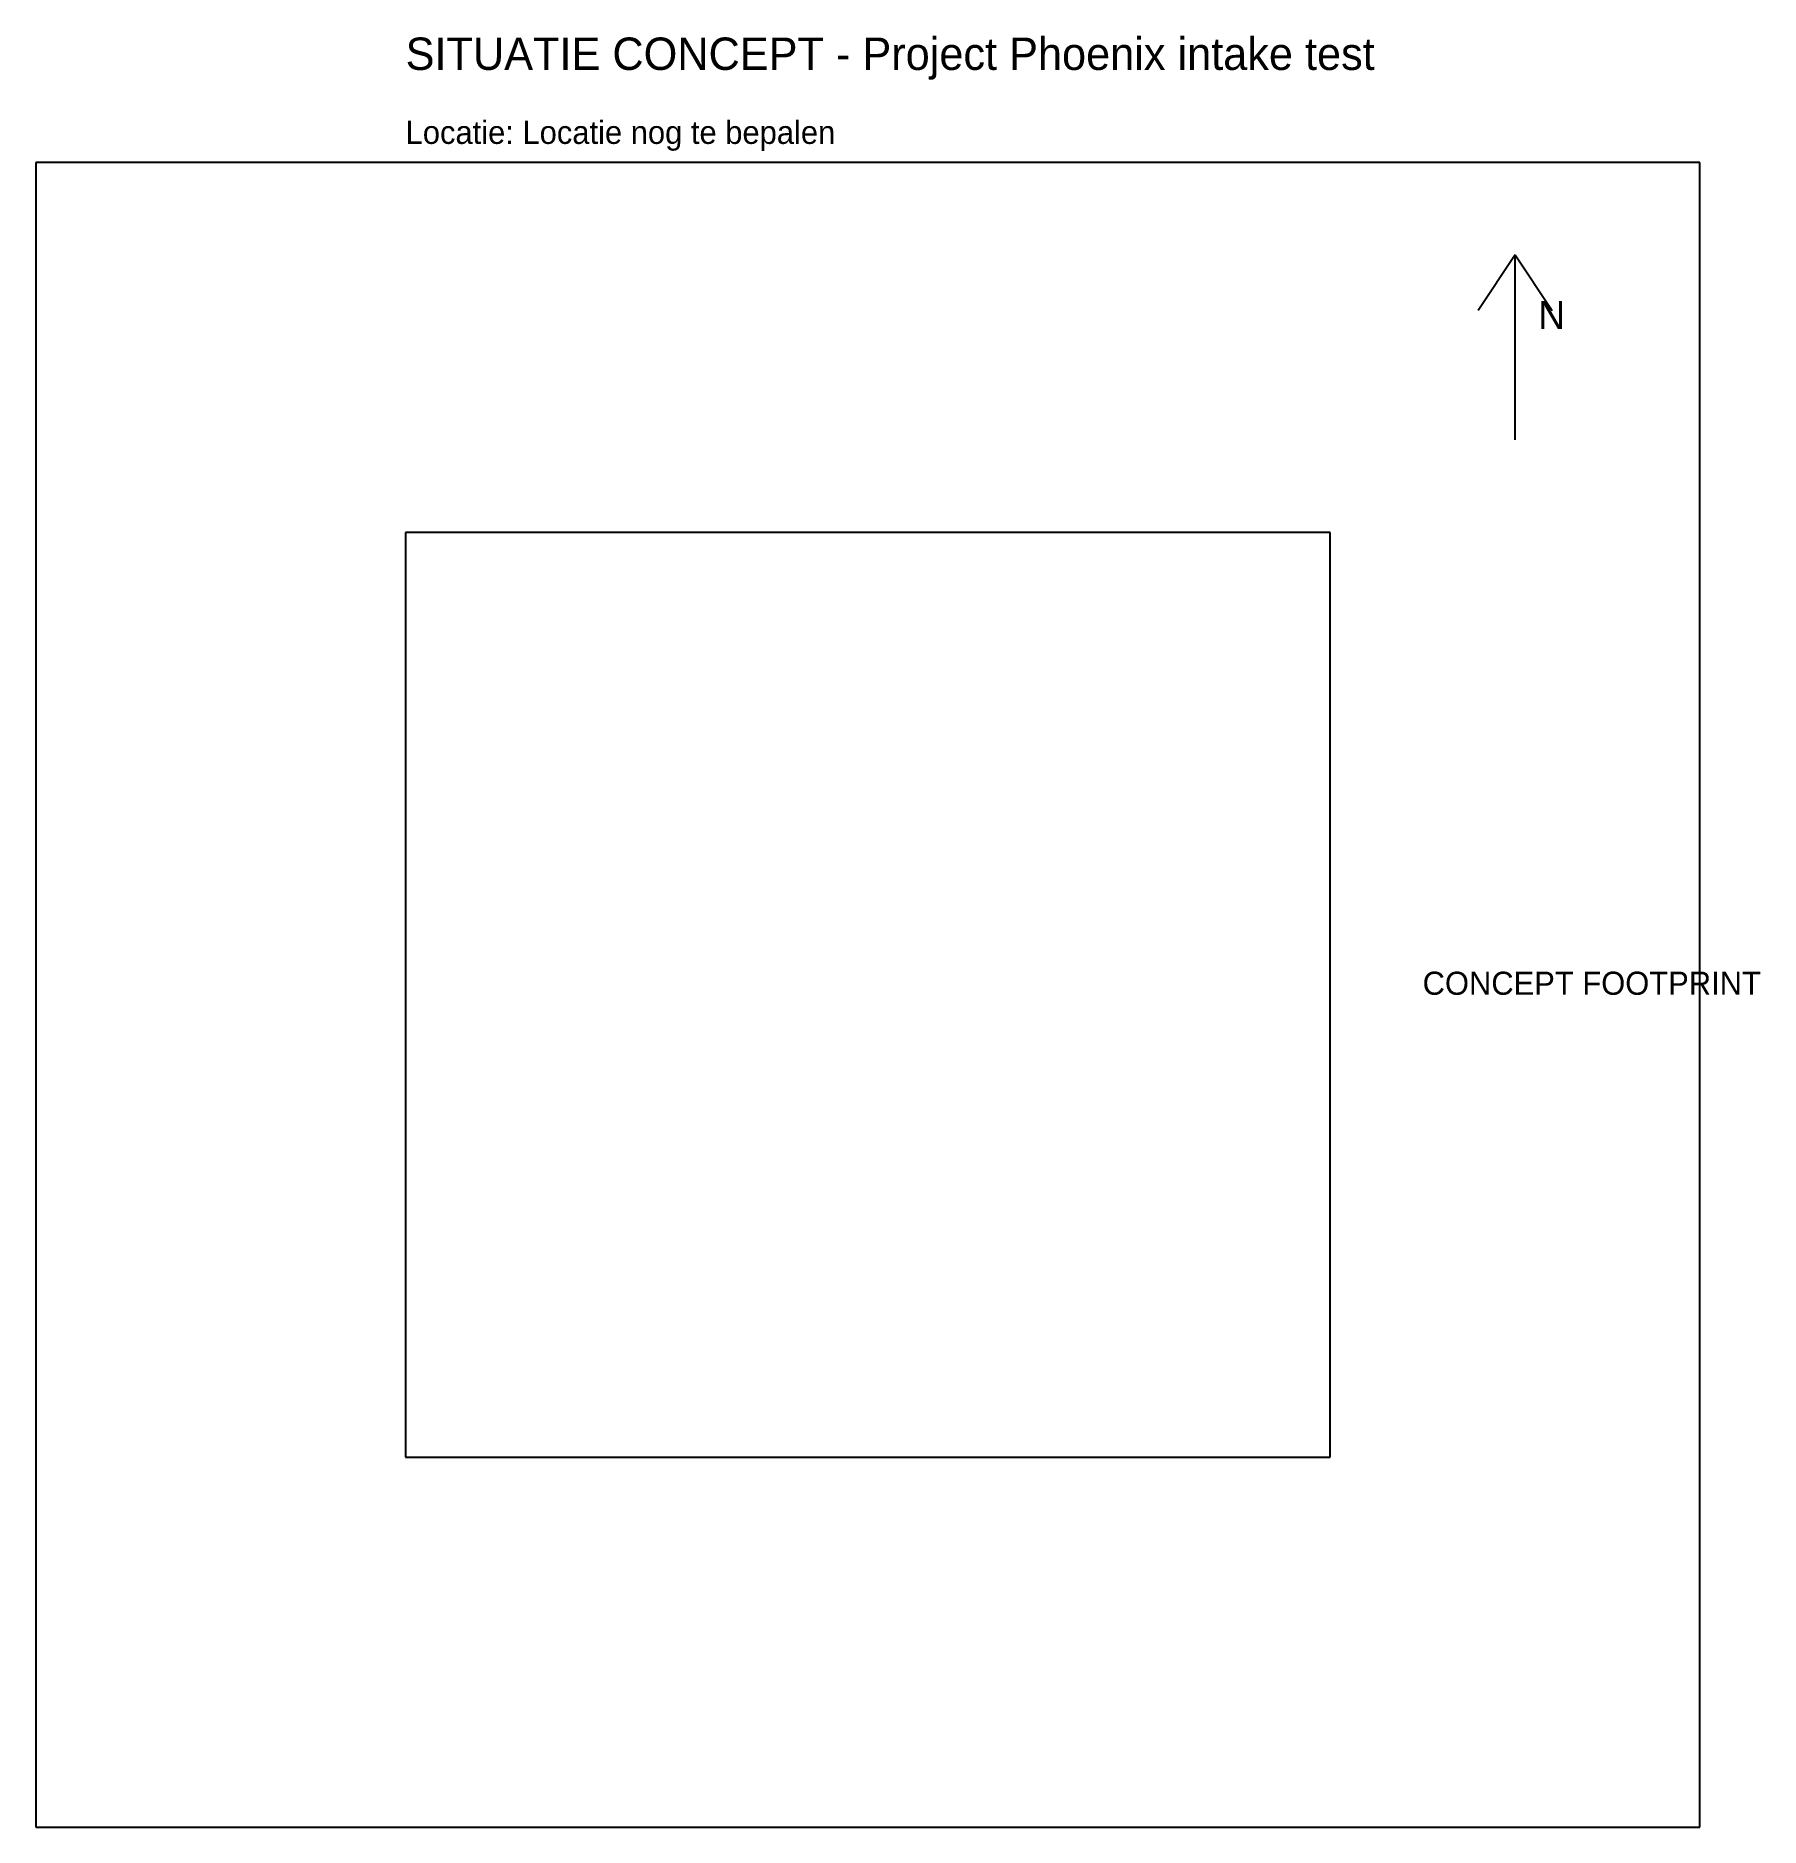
# Model space of a CAD drawing. Extents: x -4 to 14.7, y -4 to 15.4.
import ezdxf

# ---------------------------------------------------------------- set-up
doc = ezdxf.new("R2010")
doc.units = 0
for name, color, linetype in [('A-ASSEN', 7, 'CONTINUOUS'), ('P-PROJECTKADER', 7, 'CONTINUOUS'), ('S-BALKEN', 7, 'CONTINUOUS'), ('T-TEKST', 7, 'CONTINUOUS')]:
    doc.layers.add(name, color=color, linetype=linetype)

msp = doc.modelspace()

# ---------------------------------------------------------------- linework, layer by layer
at = {"layer": 'A-ASSEN'}
for p, q in [((12, 13), (11.6, 12.4)), ((12, 11), (12, 13)), ((12, 13), (12.4, 12.4))]:
    msp.add_line(p, q, dxfattribs=at)
at = {"layer": 'P-PROJECTKADER'}
for p, q in [((14, 14), (-4, 14)), ((-4, 14), (-4, -4)), ((14, -4), (14, 14)), ((-4, -4), (14, -4))]:
    msp.add_line(p, q, dxfattribs=at)
at = {"layer": 'S-BALKEN'}
for p, q in [((10, 10), (0, 10)), ((0, 10), (0, 0)), ((10, 0), (10, 10)), ((0, 0), (10, 0))]:
    msp.add_line(p, q, dxfattribs=at)

# ---------------------------------------------------------------- texts
at = {"layer": 'T-TEKST'}
for s, height, p in [('SITUATIE CONCEPT - Project Phoenix intake test', 0.35, (0, 15)), ('Locatie: Locatie nog te bepalen', 0.25, (0, 14.2)), ('N', 0.3, (12.25, 12.2)), ('CONCEPT FOOTPRINT', 0.25, (11, 5))]:
    msp.add_text(s, height=height, dxfattribs=at).set_placement(p)

doc.saveas('drawing.dxf')
